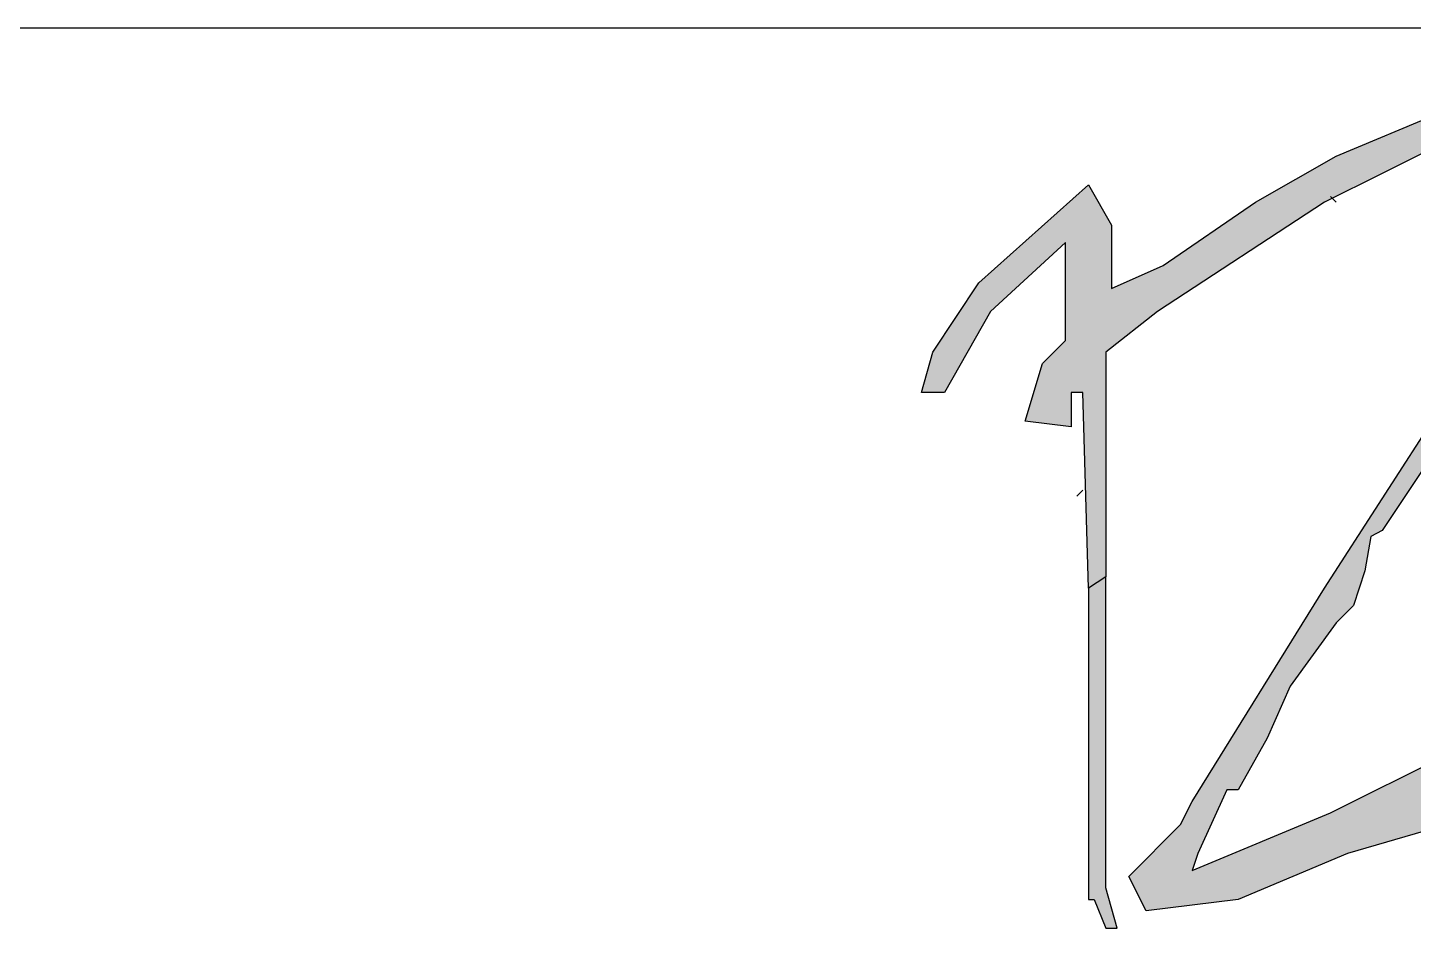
# Model space of a CAD drawing. Extents: x -446699 to 757189, y -606167 to -103070.
# Drawn here: x -368015 to -366732, y -405314 to -404481 of the extents above; entities that cross this region are included whole.
import ezdxf

# ---------------------------------------------------------------- set-up
doc = ezdxf.new("R2010")
doc.units = 0
doc.header["$LTSCALE"] = 1000
doc.header["$MEASUREMENT"] = 0
doc.layers.add('14', color=14, linetype='Continuous')
doc.layers.add('RAS2DXF', color=7, linetype='Continuous')

# ---------------------------------------------------------------- blocks, each defined once
blk = doc.blocks.new('43GGG')
at = {"linetype": 'Continuous'}
for points in [[(-112300, 250039.5), (-112271, 250058.5), (-112261, 250063.5), (-112241, 250073.5), (-112220, 250078.5), (-112219, 250076.5), (-112222, 250067.5), (-112251, 250022.5), (-112271, 249991.5), (-112294, 249954.5), (-112296, 249950.5), (-112305, 249941.5), (-112302, 249935.5), (-112286, 249937.5), (-112267, 249945.5), (-112229, 249956.5), (-112206, 249956.5), (-112203, 249947.5), (-112198, 249949.5), (-112198, 249958.5), (-112204, 249961.5), (-112231, 249961.5), (-112230, 249964.5), (-112230, 249970.5), (-112235, 249970.5), (-112250, 249962.5), (-112270, 249952.5), (-112294, 249942.5), (-112293, 249945.5), (-112288, 249956.5), (-112286, 249956.5), (-112281, 249965.5), (-112277, 249974.5), (-112269, 249985.5), (-112266, 249988.5), (-112264, 249994.5), (-112263, 250000.5), (-112261, 250001.5), (-112253, 250013.5), (-112220, 250060.5), (-112212, 250077.5), (-112218, 250083.5), (-112233, 250081.5), (-112269, 250066.5), (-112283, 250058.5), (-112299, 250047.5), (-112308, 250043.5), (-112308, 250054.5), (-112312, 250061.5), (-112331, 250044.5), (-112339, 250032.5), (-112341, 250025.5), (-112337, 250025.5), (-112329, 250039.5), (-112316, 250051.5), (-112316, 250034.5), (-112320, 250030.5), (-112323, 250020.5), (-112315, 250019.5), (-112315, 250025.5), (-112313, 250025.5), (-112312, 249991.5), (-112309, 249993.5), (-112309, 250032.5)], [(-112309, 249993.5), (-112312, 249991.5), (-112312, 249962.5), (-112312, 249937.5), (-112311, 249937.5), (-112309, 249932.5), (-112307, 249932.5), (-112309, 249939.5)]]:
    blk.add_hatch(color=4, dxfattribs=at).paths.add_polyline_path(points)
at = {"layer": 'RAS2DXF', "color": 0}
for points in [[(-112229, 249956.5, 0), (-112267, 249945.5, 0), (-112286, 249937.5, 0), (-112302, 249935.5, 0), (-112305, 249941.5, 0), (-112296, 249950.5, 0), (-112294, 249954.5, 0), (-112271, 249991.5, 0), (-112251, 250022.5, 0)], [(-112241, 250073.5, 0), (-112261, 250063.5, 0), (-112271, 250058.5, 0), (-112300, 250039.5, 0), (-112309, 250032.5, 0), (-112309, 249993.5, 0), (-112312, 249991.5, 0), (-112313, 250025.5, 0), (-112315, 250025.5, 0), (-112315, 250019.5, 0), (-112323, 250020.5, 0), (-112320, 250030.5, 0), (-112316, 250034.5, 0), (-112316, 250051.5, 0), (-112329, 250039.5, 0), (-112337, 250025.5, 0), (-112341, 250025.5, 0), (-112339, 250032.5, 0), (-112331, 250044.5, 0), (-112312, 250061.5, 0), (-112308, 250054.5, 0), (-112308, 250043.5, 0), (-112299, 250047.5, 0), (-112283, 250058.5, 0), (-112269, 250066.5, 0), (-112233, 250081.5, 0)], [(-112253, 250013.5, 0), (-112261, 250001.5, 0), (-112263, 250000.5, 0), (-112264, 249994.5, 0), (-112266, 249988.5, 0), (-112269, 249985.5, 0), (-112277, 249974.5, 0), (-112281, 249965.5, 0), (-112286, 249956.5, 0), (-112288, 249956.5, 0), (-112293, 249945.5, 0), (-112294, 249942.5, 0), (-112270, 249952.5, 0), (-112250, 249962.5, 0)], [(-112270, 250059.5, 0), (-112269, 250058.5, 0)], [(-112313, 250008.5, 0), (-112314, 250007.5, 0)], [(-112312, 249991.5, 0), (-112312, 249962.5, 0), (-112312, 249937.5, 0), (-112311, 249937.5, 0), (-112309, 249932.5, 0), (-112307, 249932.5, 0), (-112309, 249939.5, 0), (-112309, 249993.5, 0)]]:
    blk.add_polyline3d(points, dxfattribs=at)
blk = doc.blocks.new('YHYHHRR')
at = {"layer": '14', "color": 14}
blk.add_line((256880.6, 467249.5), (266880.6, 467249.5), dxfattribs=at)
at = {"xscale": 5.333280000000001, "yscale": 5.333280000000001, "zscale": 5.333280000000001}
blk.add_blockref('43GGG', (862443.1, -866543.9), dxfattribs=at)

msp = doc.modelspace()

# ---------------------------------------------------------------- block references
msp.add_blockref('YHYHHRR', (-630484.9, -871730.1))

doc.saveas('drawing.dxf')
